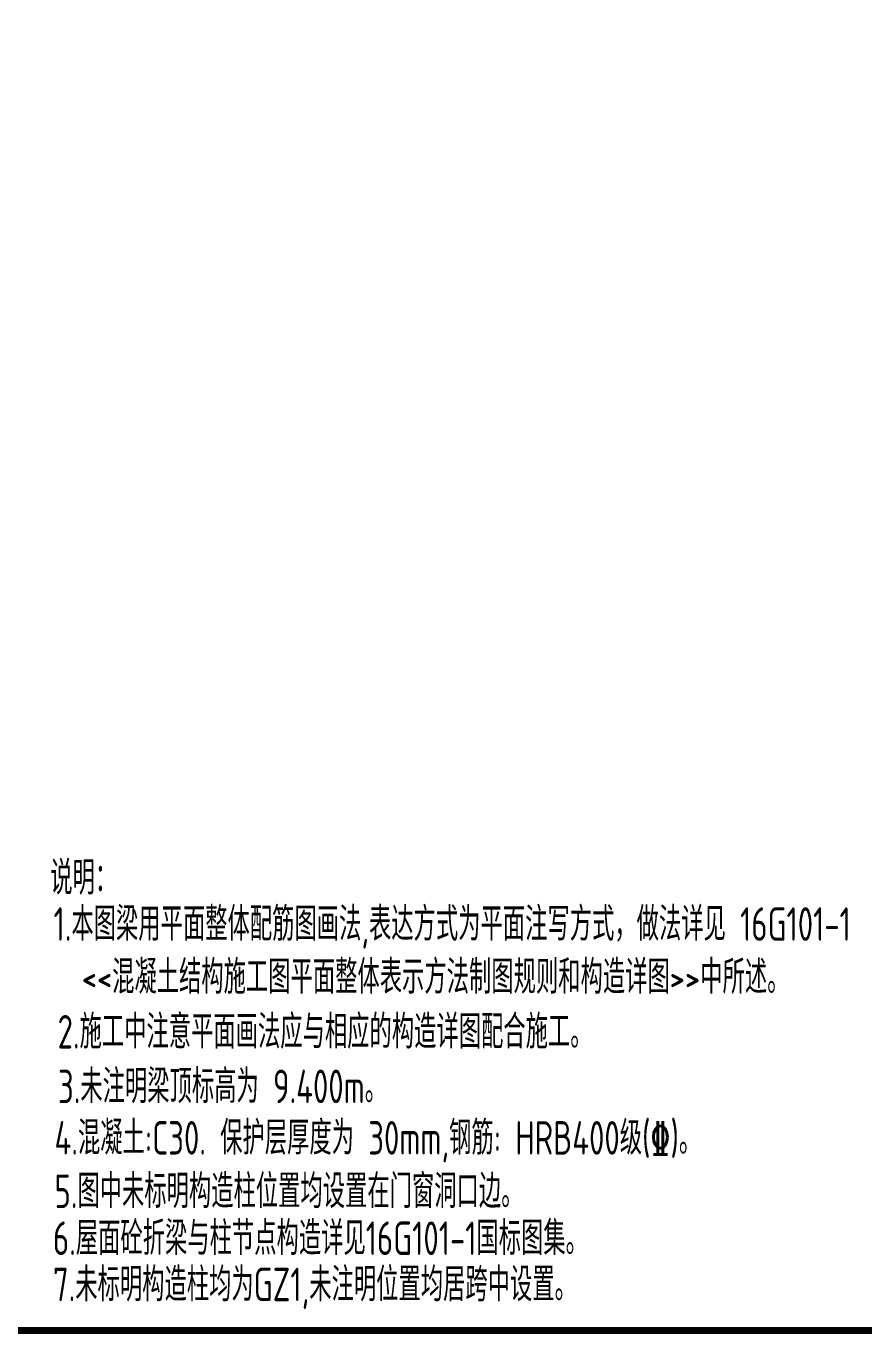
# Model space of a CAD drawing. Extents: x 2025205 to 2402328, y -557483 to 329036.
# Drawn here: x 2141360 to 2160090, y -255921 to -226671 of the extents above; entities that cross this region are included whole.
import ezdxf

# ---------------------------------------------------------------- set-up
doc = ezdxf.new("R2010")
doc.units = 0
doc.header["$LTSCALE"] = 1500
doc.header["$MEASUREMENT"] = 0
doc.layers.add('PUB_TEXT', color=7, linetype='Continuous')
doc.layers.add('PUB_TITLE', color=4, linetype='Continuous')
doc.styles.add('TSSD_DIMENSION', font='tssdeng.shx', dxfattribs={"width": 0.8, "bigfont": 'tssdchn.shx'})

msp = doc.modelspace()

# ---------------------------------------------------------------- linework, layer by layer
at = {"layer": 'PUB_TITLE', "linetype": 'ByBlock', "const_width": 150}
msp.add_lwpolyline([(2069977.3, -255846.5), (2176177.3, -255846.5), (2176177.3, -195846.5), (2069977.3, -195846.5)], close=True, dxfattribs=at)

# ---------------------------------------------------------------- texts
at = {"layer": 'PUB_TEXT', "color": 7, "style": 'TSSD_DIMENSION', "width": 0.7}
for s, p in [('说明：', (2141898, -246094.9)), ('1.本图梁用平面整体配筋图画法,表达方式为平面注写方式，做法详见 16G101-1', (2141972.8, -247130.3)), ('<<混凝土结构施工图平面整体表示方法制图规则和构造详图>>中所述。 ', (2142599.9, -248315.2)), ('2.施工中注意平面画法应与相应的构造详图配合施工。        ', (2142063.7, -249539.8)), ('3.未注明梁顶标高为 9.400m。', (2142071.7, -250761.4)), ('4.混凝土:C30. 保护层厚度为 30mm,钢筋: HRB400级(%%132)。', (2141993.4, -251912.5)), ('5.图中未标明构造柱位置均设置在门窗洞口边。', (2141993.4, -253107.4)), ('6.屋面砼折梁与柱节点构造详见16G101-1国标图集。', (2141959.3, -254158.1)), ('7.未标明构造柱均为GZ1,未注明位置均居跨中设置。', (2141959.3, -255191.6))]:
    msp.add_text(s, height=750, dxfattribs=at).set_placement(p)

doc.saveas('drawing.dxf')
